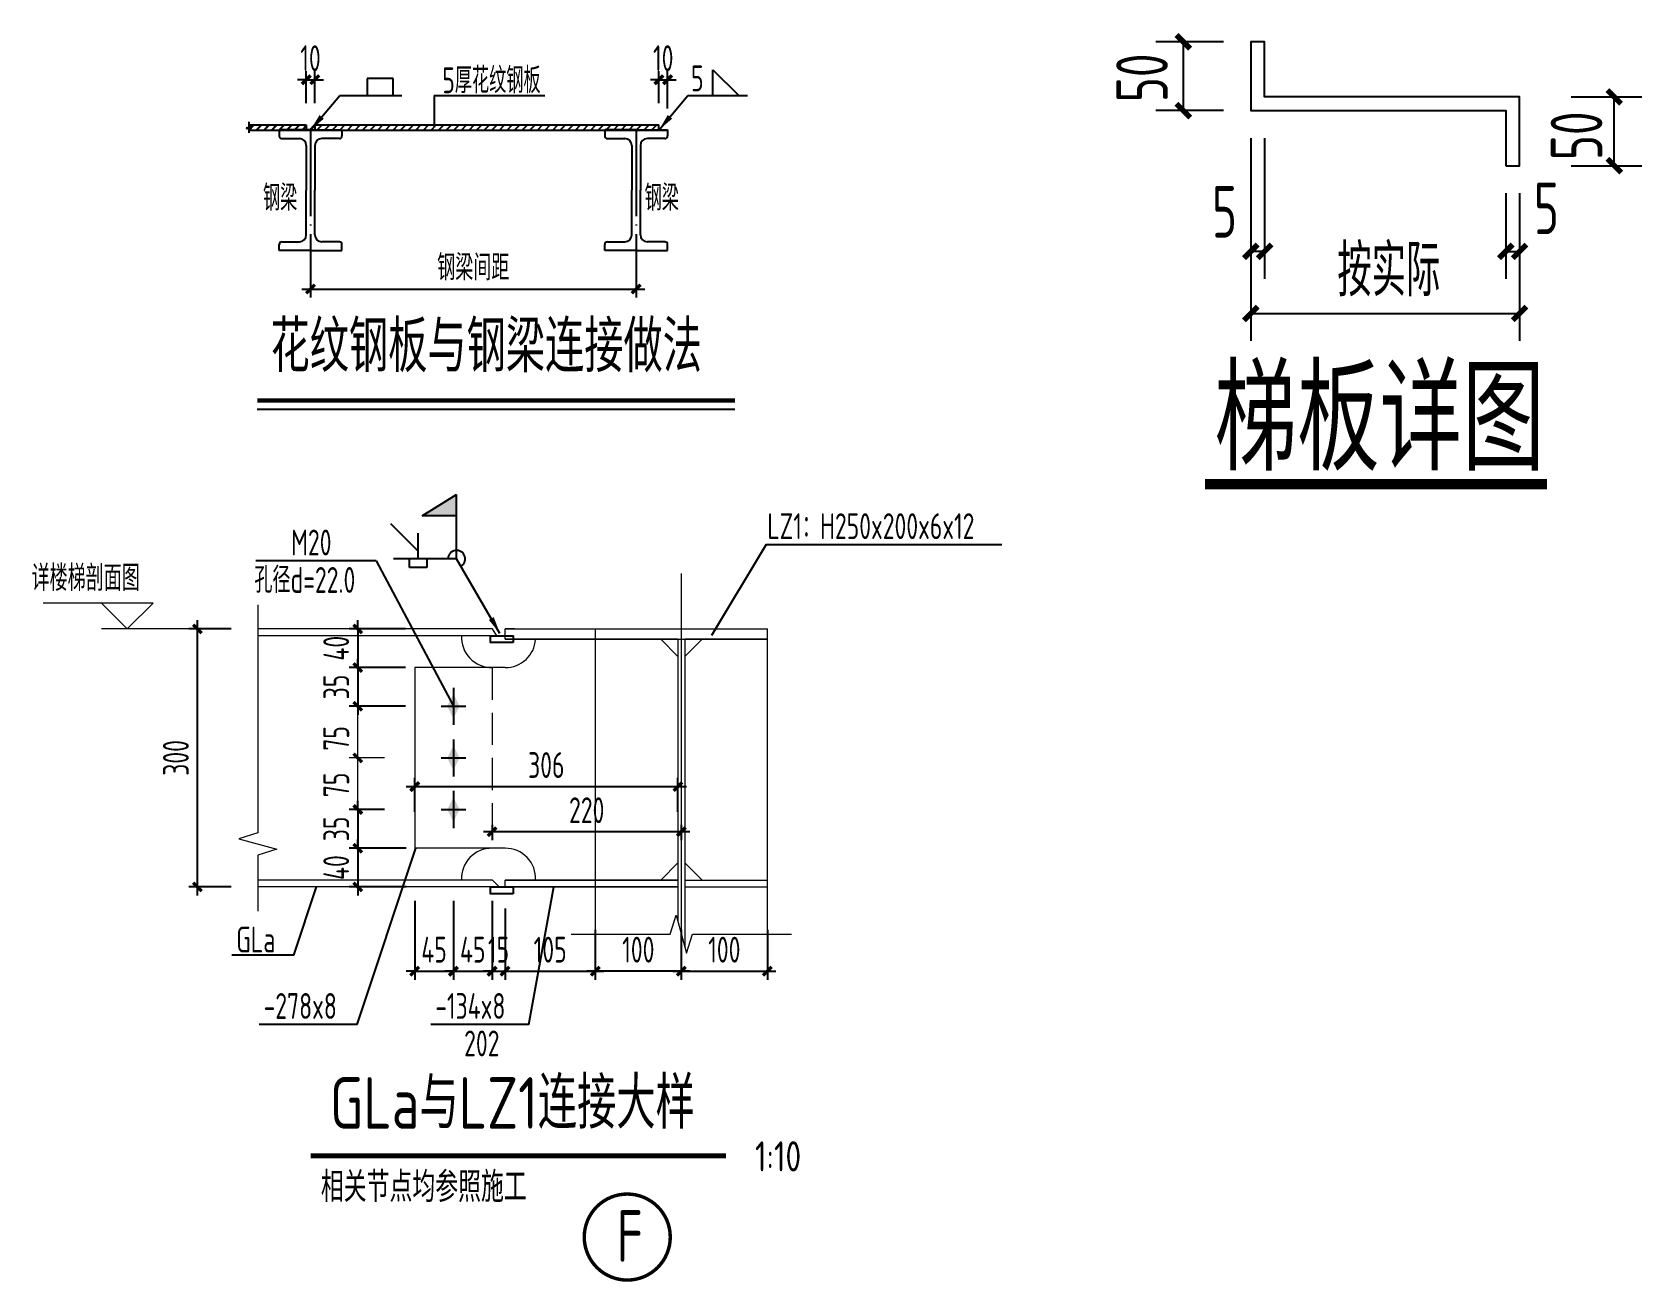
# Model space of a CAD drawing. Extents: x 19118 to 566552, y -1188739 to 92943.
# Drawn here: x 91403 to 100760, y -1107720 to -1100457 of the extents above; entities that cross this region are included whole.
import ezdxf
from ezdxf.enums import TextEntityAlignment as Align

# ---------------------------------------------------------------- set-up
doc = ezdxf.new("R2010")
doc.units = 0
doc.header["$LTSCALE"] = 1000
doc.header["$MEASUREMENT"] = 0
doc.linetypes.add('DASH', pattern=[0.35, 0.25, -0.1])
doc.linetypes.add('DOTE', pattern=[2.42, 2, -0.2, 0.02, -0.2])
doc.layers.get('0').update_dxf_attribs({"linetype": 'CONTINUOUS'})
doc.layers.get('Defpoints').update_dxf_attribs({"linetype": 'CONTINUOUS'})
for name, color, linetype in [('2002', 2, 'CONTINUOUS'), ('AXIS', 3, 'CONTINUOUS'), ('BEAM', 4, 'CONTINUOUS'), ('BEAM_CON', 4, 'CONTINUOUS'), ('COLU', 7, 'CONTINUOUS'), ('DIM', 3, 'CONTINUOUS'), ('NUM', 7, 'CONTINUOUS'), ('PUB_DIM', 3, 'CONTINUOUS'), ('TEXT', 7, 'CONTINUOUS'), ('THIN', 7, 'CONTINUOUS'), ('WELD', 7, 'CONTINUOUS')]:
    doc.layers.add(name, color=color, linetype=linetype)
doc.styles.get("Standard").update_dxf_attribs({"font": 'atssdeng.shx', "bigfont": 'atssdchn.shx'})
doc.styles.add('TSSD_Dimension', font='Tssdeng.shx', dxfattribs={"width": 0.7, "bigfont": 'hztxt.shx'})
doc.styles.add('TSSD_Label', font='tssdeng.shx', dxfattribs={"width": 0.6, "bigfont": 'hztxt.shx'})
doc.styles.add('TSSD_NORM', font='Tssdeng.shx', dxfattribs={"width": 0.65, "bigfont": 'hztxt.shx'})
doc.styles.add('TSSD_Num', font='tssdeng.shx', dxfattribs={"width": 0.75, "bigfont": 'hztxt.shx'})
doc.styles.add('TSSD_Rein', font='atssdeng.shx', dxfattribs={"width": 0.7, "bigfont": 'atssdchn.shx'})
doc.dimstyles.new('TSSD_10_100', dxfattribs={"dimtxt": 300, "dimasz": 100, "dimexe": 100, "dimexo": 250, "dimgap": 100, "dimtad": 1, "dimdec": 0, "dimlfac": 0.1, "dimzin": 0, "dimdsep": 46, "dimtxsty": 'TSSD_Dimension', "dimblk": 'ARCHTICK', "dimcen": 0, "dimdle": 100, "dimclrt": 7, "dimadec": 0, "dimazin": 0, "dimtfac": 1, "dimtdec": 0, "dimtix": 1, "dimtmove": 2, "dimatfit": 3, "dimldrblk": 'ARCHTICK', "dimfxl": 1, "dimtolj": 1, "dimtzin": 0, "dimarcsym": 0})
doc.dimstyles.new('TSSD_LEADER_STYLE_200.0', dxfattribs={"dimtxt": 0.18, "dimasz": 200, "dimexe": 0.18, "dimexo": 0.0625, "dimgap": 0.09, "dimtad": 0, "dimtih": 1, "dimtoh": 1, "dimdec": 4, "dimzin": 0, "dimdsep": 46, "dimtxsty": 'Standard', "dimcen": 0.09, "dimadec": 0, "dimazin": 0, "dimtfac": 1, "dimtdec": 4, "dimtofl": 0, "dimtmove": 0, "dimatfit": 3, "dimfxl": 1, "dimtolj": 1, "dimtzin": 0, "dimarcsym": 0})

# ---------------------------------------------------------------- blocks, each defined once
blk = doc.blocks.new('_ArchTick')
at = {"color": 0, "linetype": 'ByBlock', "const_width": 0.4}
blk.add_lwpolyline([(-0.5, -0.5), (0.5, 0.5)], dxfattribs=at)
blk = doc.blocks.new('*D316')
at = {"layer": 'Defpoints', "color": 0}
for p in [(398265, -577796), (402051, -577796), (402051, -578245)]:
    blk.add_point(p, dxfattribs=at)
at = {"layer": 'DIM', "color": 0, "lineweight": -2}
for p, q in [((398265, -578046), (398265, -578345)), ((402051, -578046), (402051, -578345)), ((398165, -578245), (402151, -578245))]:
    blk.add_line(p, q, dxfattribs=at)
at = {"layer": 'DIM', "color": 0, "lineweight": -2, "xscale": 100, "yscale": 100, "zscale": 100, "rotation": 180}
blk.add_blockref('_ArchTick', (398265, -578245), dxfattribs=at)
at = {"layer": 'DIM', "color": 0, "lineweight": -2, "xscale": 100, "yscale": 100, "zscale": 100}
blk.add_blockref('_ArchTick', (402051, -578245), dxfattribs=at)
at = {"layer": 'DIM', "color": 7, "insert": (400158, -577995), "char_height": 300, "attachment_point": 5, "style": 'TSSD_Dimension'}
blk.add_mtext('\\A1;钢梁间距', dxfattribs=at)
blk = doc.blocks.new('A$C198C49AE')
at = {"layer": 'BEAM', "linetype": 'ByBlock'}
for p, q in [((142, -56), (-223, -56)), ((-223, -56), (-223, -126)), ((-193, -156), (12, -156)), ((142, -56), (507, -56)), ((477, -156), (272, -156)), ((507, -56), (507, -126)), ((92, -236), (92, -756)), ((192, -236), (192, -756)), ((92, -1276), (92, -756)), ((192, -1276), (192, -756)), ((-223, -1456), (-223, -1386)), ((142, -1456), (-223, -1456)), ((-193, -1356), (12, -1356)), ((142, -1456), (507, -1456)), ((477, -1356), (272, -1356)), ((507, -1456), (507, -1386))]:
    blk.add_line(p, q, dxfattribs=at)
for centre, radius, start, end in [((-193, -126), 30, 180, 270), ((12, -236), 80, 0, 90), ((272, -236), 80, 90, 180), ((477, -126), 30, 270, 0), ((12, -1276), 80, 270, 0), ((272, -1276), 80, 180, 270), ((-193, -1386), 30, 90, 180), ((477, -1386), 30, 0, 90)]:
    blk.add_arc(centre, radius, start, end, dxfattribs=at)
blk = doc.blocks.new('*D317')
at = {"layer": 'Defpoints', "color": 0}
for p in [(398315, -575812), (398215, -576335), (398315, -576335)]:
    blk.add_point(p, dxfattribs=at)
at = {"layer": 'DIM', "color": 0, "lineweight": -2}
for p, q in [((398215, -576085), (398215, -575712)), ((398315, -576085), (398315, -575712)), ((398215, -575812), (398115, -575812)), ((398215, -575812), (398315, -575812)), ((398315, -575812), (398415, -575812))]:
    blk.add_line(p, q, dxfattribs=at)
at = {"layer": 'DIM', "color": 0, "lineweight": -2, "xscale": 100, "yscale": 100, "zscale": 100}
blk.add_blockref('_ArchTick', (398215, -575812), dxfattribs=at)
at = {"layer": 'DIM', "color": 0, "lineweight": -2, "xscale": 100, "yscale": 100, "zscale": 100, "rotation": 180}
blk.add_blockref('_ArchTick', (398315, -575812), dxfattribs=at)
at = {"layer": 'DIM', "color": 7, "insert": (398265, -575562), "char_height": 300, "attachment_point": 5, "style": 'TSSD_Dimension'}
blk.add_mtext('\\A1;10', dxfattribs=at)
blk = doc.blocks.new('*D318')
at = {"layer": 'Defpoints', "color": 0}
for p in [(402416, -575812), (402316, -576335), (402416, -576396)]:
    blk.add_point(p, dxfattribs=at)
at = {"layer": 'DIM', "color": 0, "lineweight": -2}
for p, q in [((402316, -576085), (402316, -575712)), ((402416, -576146), (402416, -575712)), ((402316, -575812), (402216, -575812)), ((402316, -575812), (402416, -575812)), ((402416, -575812), (402516, -575812))]:
    blk.add_line(p, q, dxfattribs=at)
at = {"layer": 'DIM', "color": 0, "lineweight": -2, "xscale": 100, "yscale": 100, "zscale": 100}
blk.add_blockref('_ArchTick', (402316, -575812), dxfattribs=at)
at = {"layer": 'DIM', "color": 0, "lineweight": -2, "xscale": 100, "yscale": 100, "zscale": 100, "rotation": 180}
blk.add_blockref('_ArchTick', (402416, -575812), dxfattribs=at)
at = {"layer": 'DIM', "color": 7, "insert": (402366, -575562), "char_height": 300, "attachment_point": 5, "style": 'TSSD_Dimension'}
blk.add_mtext('\\A1;10', dxfattribs=at)
blk = doc.blocks.new('_WELD004')
at = {"color": 0, "linetype": 'ByBlock'}
for p, q in [((0, 1), (1, 0)), ((0, 0), (0, 1))]:
    blk.add_line(p, q, dxfattribs=at)
blk = doc.blocks.new('A$C1D451D0C')
at = {"layer": 'THIN', "color": 4}
for p, q in [((118, 269, 500), (118, -163, 500)), ((262, 53, 500), (-26, 53, 500))]:
    blk.add_line(p, q, dxfattribs=at)
blk.add_solid([(118, 197, 500), (46, 53, 500), (190, 53, 500), (118, -91, 500)], dxfattribs=at)
blk = doc.blocks.new('*D370')
at = {"layer": 'Defpoints', "color": 0}
for p in [(444976, -585706), (444171, -586156), (444976, -586156)]:
    blk.add_point(p, dxfattribs=at)
at = {"layer": 'DIM', "color": 0, "lineweight": -2}
for p, q in [((444726, -585706), (444071, -585706)), ((444171, -585706), (444171, -585606)), ((444171, -585706), (444171, -586156)), ((444726, -586156), (444071, -586156)), ((444171, -586156), (444171, -586256))]:
    blk.add_line(p, q, dxfattribs=at)
at = {"layer": 'DIM', "color": 0, "lineweight": -2, "xscale": 100, "yscale": 100, "zscale": 100}
for p, rotation in [((444171, -585706), 270), ((444171, -586156), 90)]:
    blk.add_blockref('_ArchTick', p, dxfattribs=dict(at, rotation=rotation))
at = {"layer": 'DIM', "color": 7, "lineweight": 5, "insert": (443921, -585931), "char_height": 300, "attachment_point": 5, "rotation": 90, "style": 'TSSD_Dimension'}
blk.add_mtext('\\A1;40', dxfattribs=at)
blk = doc.blocks.new('*D371')
at = {"layer": 'Defpoints', "color": 0}
for p in [(444976, -586156), (444171, -586606), (444976, -586606)]:
    blk.add_point(p, dxfattribs=at)
at = {"layer": 'DIM', "color": 0, "lineweight": -2}
for p, q in [((444171, -586156), (444171, -586056)), ((444726, -586156), (444071, -586156)), ((444171, -586156), (444171, -586606)), ((444726, -586606), (444071, -586606)), ((444171, -586606), (444171, -586706))]:
    blk.add_line(p, q, dxfattribs=at)
at = {"layer": 'DIM', "color": 0, "lineweight": -2, "xscale": 100, "yscale": 100, "zscale": 100}
for p, rotation in [((444171, -586156), 270), ((444171, -586606), 90)]:
    blk.add_blockref('_ArchTick', p, dxfattribs=dict(at, rotation=rotation))
at = {"layer": 'DIM', "color": 7, "lineweight": 5, "insert": (443921, -586381), "char_height": 300, "attachment_point": 5, "rotation": 90, "style": 'TSSD_Dimension'}
blk.add_mtext('\\A1;35', dxfattribs=at)
blk = doc.blocks.new('*D372')
at = {"layer": 'Defpoints', "color": 0}
for p in [(444983, -588256), (444171, -588706), (444983, -588706)]:
    blk.add_point(p, dxfattribs=at)
at = {"layer": 'DIM', "color": 0, "lineweight": -2}
for p, q in [((444171, -588256), (444171, -588156)), ((444733, -588256), (444071, -588256)), ((444171, -588256), (444171, -588706)), ((444733, -588706), (444071, -588706)), ((444171, -588706), (444171, -588806))]:
    blk.add_line(p, q, dxfattribs=at)
at = {"layer": 'DIM', "color": 0, "lineweight": -2, "xscale": 100, "yscale": 100, "zscale": 100}
for p, rotation in [((444171, -588256), 270), ((444171, -588706), 90)]:
    blk.add_blockref('_ArchTick', p, dxfattribs=dict(at, rotation=rotation))
at = {"layer": 'DIM', "color": 7, "lineweight": 5, "insert": (443921, -588481), "char_height": 300, "attachment_point": 5, "rotation": 90, "style": 'TSSD_Dimension'}
blk.add_mtext('\\A1;40', dxfattribs=at)
blk = doc.blocks.new('_WELD001')
at = {"linetype": 'ByBlock'}
h = blk.add_hatch(color=0, dxfattribs=at)
h.paths.add_polyline_path([(0.8, 1), (0, 1.5), (0, 1)])
edge = h.paths.add_edge_path()
edge.add_line((0, 0), (0, 1.5))
at = {"color": 0, "linetype": 'ByBlock'}
for p, q in [((0, 0), (0, 1.5)), ((0.8, 1), (0, 1.5)), ((0, 1), (0.8, 1))]:
    blk.add_line(p, q, dxfattribs=at)
blk = doc.blocks.new('_WELD002')
at = {"color": 0, "linetype": 'ByBlock'}
for p, q in [((0.5, 1), (0, 1)), ((0.5, 0), (0.5, 1)), ((0, 0), (0.5, 0))]:
    blk.add_line(p, q, dxfattribs=at)
blk = doc.blocks.new('*D373')
at = {"layer": 'Defpoints', "color": 0}
for p in [(444733, -587806), (444171, -588256), (444733, -588256)]:
    blk.add_point(p, dxfattribs=at)
at = {"layer": 'DIM', "color": 0, "lineweight": -2}
for p, q in [((444171, -587806), (444171, -587706)), ((444483, -587806), (444071, -587806)), ((444171, -587806), (444171, -588256)), ((444483, -588256), (444071, -588256)), ((444171, -588256), (444171, -588356))]:
    blk.add_line(p, q, dxfattribs=at)
at = {"layer": 'DIM', "color": 0, "lineweight": -2, "xscale": 100, "yscale": 100, "zscale": 100}
for p, rotation in [((444171, -587806), 270), ((444171, -588256), 90)]:
    blk.add_blockref('_ArchTick', p, dxfattribs=dict(at, rotation=rotation))
at = {"layer": 'DIM', "color": 7, "lineweight": 5, "insert": (443921, -588031), "char_height": 300, "attachment_point": 5, "rotation": 90, "style": 'TSSD_Dimension'}
blk.add_mtext('\\A1;35', dxfattribs=at)
blk = doc.blocks.new('*D374')
at = {"layer": 'Defpoints', "color": 0}
for p in [(444833, -588618), (445283, -588618), (445283, -589685)]:
    blk.add_point(p, dxfattribs=at)
at = {"layer": 'DIM', "color": 0, "lineweight": -2}
for p, q in [((444833, -588868), (444833, -589785)), ((445283, -588868), (445283, -589785)), ((444833, -589685), (444733, -589685)), ((444833, -589685), (445283, -589685)), ((445283, -589685), (445383, -589685))]:
    blk.add_line(p, q, dxfattribs=at)
at = {"layer": 'DIM', "color": 0, "lineweight": -2, "xscale": 100, "yscale": 100, "zscale": 100}
blk.add_blockref('_ArchTick', (444833, -589685), dxfattribs=at)
at = {"layer": 'DIM', "color": 0, "lineweight": -2, "xscale": 100, "yscale": 100, "zscale": 100, "rotation": 180}
blk.add_blockref('_ArchTick', (445283, -589685), dxfattribs=at)
at = {"layer": 'DIM', "color": 7, "lineweight": 5, "insert": (445058, -589435), "char_height": 300, "attachment_point": 5, "style": 'TSSD_Dimension'}
blk.add_mtext('\\A1;45', dxfattribs=at)
blk = doc.blocks.new('*D375')
at = {"layer": 'Defpoints', "color": 0}
for p in [(445283, -588618), (445733, -588618), (445733, -589685)]:
    blk.add_point(p, dxfattribs=at)
at = {"layer": 'DIM', "color": 0, "lineweight": -2}
for p, q in [((445283, -588868), (445283, -589785)), ((445733, -588868), (445733, -589785)), ((445283, -589685), (445183, -589685)), ((445283, -589685), (445733, -589685)), ((445733, -589685), (445833, -589685))]:
    blk.add_line(p, q, dxfattribs=at)
at = {"layer": 'DIM', "color": 0, "lineweight": -2, "xscale": 100, "yscale": 100, "zscale": 100}
blk.add_blockref('_ArchTick', (445283, -589685), dxfattribs=at)
at = {"layer": 'DIM', "color": 0, "lineweight": -2, "xscale": 100, "yscale": 100, "zscale": 100, "rotation": 180}
blk.add_blockref('_ArchTick', (445733, -589685), dxfattribs=at)
at = {"layer": 'DIM', "color": 7, "lineweight": 5, "insert": (445508, -589435), "char_height": 300, "attachment_point": 5, "style": 'TSSD_Dimension'}
blk.add_mtext('\\A1;45', dxfattribs=at)
blk = doc.blocks.new('*D376')
at = {"layer": 'Defpoints', "color": 0}
for p in [(445883, -588706), (445733, -588868), (445883, -589685)]:
    blk.add_point(p, dxfattribs=at)
at = {"layer": 'DIM', "color": 0, "lineweight": -2}
for p, q in [((445883, -588956), (445883, -589785)), ((445733, -589118), (445733, -589785)), ((445733, -589685), (445633, -589685)), ((445733, -589685), (445883, -589685)), ((445883, -589685), (445983, -589685))]:
    blk.add_line(p, q, dxfattribs=at)
at = {"layer": 'DIM', "color": 0, "lineweight": -2, "xscale": 100, "yscale": 100, "zscale": 100}
blk.add_blockref('_ArchTick', (445733, -589685), dxfattribs=at)
at = {"layer": 'DIM', "color": 0, "lineweight": -2, "xscale": 100, "yscale": 100, "zscale": 100, "rotation": 180}
blk.add_blockref('_ArchTick', (445883, -589685), dxfattribs=at)
at = {"layer": 'DIM', "color": 7, "lineweight": 5, "insert": (445808, -589435), "char_height": 300, "attachment_point": 5, "style": 'TSSD_Dimension'}
blk.add_mtext('\\A1;15', dxfattribs=at)
blk = doc.blocks.new('*D377')
at = {"layer": 'Defpoints', "color": 0}
for p in [(447933, -588956), (448933, -588956), (448933, -589685)]:
    blk.add_point(p, dxfattribs=at)
at = {"layer": 'DIM', "color": 0, "lineweight": -2}
for p, q in [((447933, -589206), (447933, -589785)), ((448933, -589206), (448933, -589785)), ((447833, -589685), (449033, -589685))]:
    blk.add_line(p, q, dxfattribs=at)
at = {"layer": 'DIM', "color": 0, "lineweight": -2, "xscale": 100, "yscale": 100, "zscale": 100, "rotation": 180}
blk.add_blockref('_ArchTick', (447933, -589685), dxfattribs=at)
at = {"layer": 'DIM', "color": 0, "lineweight": -2, "xscale": 100, "yscale": 100, "zscale": 100}
blk.add_blockref('_ArchTick', (448933, -589685), dxfattribs=at)
at = {"layer": 'DIM', "color": 7, "lineweight": 5, "insert": (448433, -589435), "char_height": 300, "attachment_point": 5, "style": 'TSSD_Dimension'}
blk.add_mtext('\\A1;100', dxfattribs=at)
blk = doc.blocks.new('*D378')
at = {"layer": 'Defpoints', "color": 0}
for p in [(447893, -587539), (444833, -588084), (447893, -588084)]:
    blk.add_point(p, dxfattribs=at)
at = {"layer": 'DIM', "color": 0, "lineweight": -2}
for p, q in [((444733, -587539), (447993, -587539)), ((444833, -587834), (444833, -587439)), ((447893, -587834), (447893, -587439))]:
    blk.add_line(p, q, dxfattribs=at)
at = {"layer": 'DIM', "color": 0, "lineweight": -2, "xscale": 100, "yscale": 100, "zscale": 100, "rotation": 180}
blk.add_blockref('_ArchTick', (444833, -587539), dxfattribs=at)
at = {"layer": 'DIM', "color": 0, "lineweight": -2, "xscale": 100, "yscale": 100, "zscale": 100}
blk.add_blockref('_ArchTick', (447893, -587539), dxfattribs=at)
at = {"layer": 'DIM', "color": 7, "lineweight": 5, "insert": (446363, -587289), "char_height": 300, "attachment_point": 5, "style": 'TSSD_Dimension'}
blk.add_mtext('\\A1;306', dxfattribs=at)
blk = doc.blocks.new('*D379')
at = {"layer": 'Defpoints', "color": 0}
for p in [(445733, -587733), (447933, -587733), (445733, -588064)]:
    blk.add_point(p, dxfattribs=at)
at = {"layer": 'DIM', "color": 0, "lineweight": -2}
for p, q in [((448033, -588064), (445633, -588064)), ((445733, -587983), (445733, -588164)), ((447933, -587983), (447933, -588164))]:
    blk.add_line(p, q, dxfattribs=at)
at = {"layer": 'DIM', "color": 0, "lineweight": -2, "xscale": 100, "yscale": 100, "zscale": 100, "rotation": 180}
blk.add_blockref('_ArchTick', (445733, -588064), dxfattribs=at)
at = {"layer": 'DIM', "color": 0, "lineweight": -2, "xscale": 100, "yscale": 100, "zscale": 100}
blk.add_blockref('_ArchTick', (447933, -588064), dxfattribs=at)
at = {"layer": 'DIM', "color": 7, "lineweight": 5, "insert": (446833, -587814), "char_height": 300, "attachment_point": 5, "style": 'TSSD_Dimension'}
blk.add_mtext('\\A1;220', dxfattribs=at)
blk = doc.blocks.new('*D380')
at = {"layer": 'Defpoints', "color": 0}
for p in [(446933, -588956), (447933, -588956), (446933, -589685)]:
    blk.add_point(p, dxfattribs=at)
at = {"layer": 'DIM', "color": 0, "lineweight": -2}
for p, q in [((446933, -589206), (446933, -589785)), ((447933, -589206), (447933, -589785)), ((448033, -589685), (446833, -589685))]:
    blk.add_line(p, q, dxfattribs=at)
at = {"layer": 'DIM', "color": 0, "lineweight": -2, "xscale": 100, "yscale": 100, "zscale": 100, "rotation": 180}
blk.add_blockref('_ArchTick', (446933, -589685), dxfattribs=at)
at = {"layer": 'DIM', "color": 0, "lineweight": -2, "xscale": 100, "yscale": 100, "zscale": 100}
blk.add_blockref('_ArchTick', (447933, -589685), dxfattribs=at)
at = {"layer": 'DIM', "color": 7, "lineweight": 5, "insert": (447433, -589435), "char_height": 300, "attachment_point": 5, "style": 'TSSD_Dimension'}
blk.add_mtext('\\A1;100', dxfattribs=at)
blk = doc.blocks.new('*D381')
at = {"layer": 'Defpoints', "color": 0}
for p in [(445883, -588956), (446933, -588956), (446933, -589685)]:
    blk.add_point(p, dxfattribs=at)
at = {"layer": 'DIM', "color": 0, "lineweight": -2}
for p, q in [((445883, -589206), (445883, -589785)), ((446933, -589206), (446933, -589785)), ((445783, -589685), (447033, -589685))]:
    blk.add_line(p, q, dxfattribs=at)
at = {"layer": 'DIM', "color": 0, "lineweight": -2, "xscale": 100, "yscale": 100, "zscale": 100, "rotation": 180}
blk.add_blockref('_ArchTick', (445883, -589685), dxfattribs=at)
at = {"layer": 'DIM', "color": 0, "lineweight": -2, "xscale": 100, "yscale": 100, "zscale": 100}
blk.add_blockref('_ArchTick', (446933, -589685), dxfattribs=at)
at = {"layer": 'DIM', "color": 7, "lineweight": 5, "insert": (446408, -589435), "char_height": 300, "attachment_point": 5, "style": 'TSSD_Dimension'}
blk.add_mtext('\\A1;105', dxfattribs=at)
blk = doc.blocks.new('*D382')
at = {"layer": 'Defpoints', "color": 0}
for p in [(442307, -585706), (442949, -585706, 500), (442949, -588706)]:
    blk.add_point(p, dxfattribs=at)
at = {"layer": 'DIM', "color": 0, "lineweight": -2}
for p, q in [((442699, -585706), (442207, -585706)), ((442307, -588806), (442307, -585606)), ((442699, -588706), (442207, -588706))]:
    blk.add_line(p, q, dxfattribs=at)
at = {"layer": 'DIM', "color": 0, "lineweight": -2, "xscale": 100, "yscale": 100, "zscale": 100}
for p, rotation in [((442307, -585706), 90), ((442307, -588706), 270)]:
    blk.add_blockref('_ArchTick', p, dxfattribs=dict(at, rotation=rotation))
at = {"layer": 'DIM', "color": 7, "insert": (442057, -587206), "char_height": 300, "attachment_point": 5, "rotation": 90, "style": 'TSSD_Dimension'}
blk.add_mtext('\\A1;300', dxfattribs=at)
blk = doc.blocks.new('新块FFGHDGH')
at = {"layer": 'BEAM', "linetype": 'ByBlock'}
h = blk.add_hatch(dxfattribs=at)
h.set_pattern_fill('ANSI31', color=256, scale=500, style=0)
h.set_pattern_definition([(45, (429644.81, -688206.594), (-44.194174, 44.194174), [])])
h.paths.add_polyline_path([(402315.7, -576396.4), (402315.7, -576336.4), (397547.2, -576336.4), (397547.2, -576350.8), (397573.6, -576359.2), (397520.8, -576373.6), (397547.2, -576382), (397547.2, -576396.4)])
h = blk.add_hatch(dxfattribs=at)
h.set_pattern_fill('ANSI31', color=256, scale=500, style=0)
h.set_pattern_definition([(45, (432036.77, -688206.594), (-44.194174, 44.194174), [])])
h.paths.add_polyline_path([(398215, -576336.4), (397547.2, -576336.4), (397547.2, -576350.8), (397573.6, -576359.2), (397520.8, -576373.6), (397547.2, -576382), (397547.2, -576396.4), (398215, -576396.4)])
at = {"layer": 'AXIS', "color": 248, "linetype": 'DOTE', "ltscale": 0.5}
for p, q in [((398265, -576396.4), (398265, -578311.7)), ((402050.7, -576396.4), (402050.7, -578311.7))]:
    blk.add_line(p, q, dxfattribs=at)
at = {"layer": 'BEAM', "linetype": 'ByBlock'}
for p, q in [((397547.2, -576336.4), (398215, -576336.4)), ((398215, -576336.4), (398215, -576396.4)), ((398315, -576336.4), (402315.7, -576336.4)), ((398315, -576336.4), (398315, -576396.4)), ((402315.7, -576396.4), (402315.7, -576336.4)), ((397547.2, -576396.4), (402415.7, -576396.4))]:
    blk.add_line(p, q, dxfattribs=at)
at = {"layer": 'NUM', "const_width": 50}
blk.add_lwpolyline([(397646.5, -579542.1), (403200, -579542.1)], dxfattribs=at)
at = {"layer": 'NUM'}
blk.add_lwpolyline([(397646.5, -579642.1), (403200, -579642.1)], dxfattribs=at)
at = {"layer": 'TEXT'}
for q in [(400990.3, -575995.2), (399703.3, -576361.8)]:
    blk.add_line((399703.3, -575995.2), q, dxfattribs=at)
at = {"layer": 'THIN'}
blk.add_lwpolyline([(397547.2, -576302.8), (397547.2, -576350.8), (397573.6, -576359.2), (397520.8, -576373.6), (397547.2, -576382), (397547.2, -576430)], dxfattribs=at)
at = {"layer": 'WELD'}
for p, q in [((399225.2, -575796.4), (398925.2, -575796.4)), ((398925.2, -575796.4), (398925.2, -575996.4)), ((399225.2, -575996.4), (399225.2, -575796.4)), ((398605.1, -575996.4), (399325.2, -575996.4)), ((402649.9, -575996.4), (403344.1, -575996.4))]:
    blk.add_line(p, q, dxfattribs=at)
at = {"layer": 'BEAM', "linetype": 'ByBlock'}
for p in [(398123.2, -576340), (401908.9, -576340)]:
    blk.add_blockref('A$C198C49AE', p, dxfattribs=at)
at = {"layer": 'WELD', "xscale": 300, "yscale": 300, "zscale": 300}
blk.add_blockref('_WELD004', (402944.1, -575996.4), dxfattribs=at)
at = {"layer": 'TEXT', "width": 0.7}
for s, style, p in [('5厚花纹钢板', 'TSSD_Rein', (399796.9, -575968.7)), ('5', 'TSSD_Label', (402689.1, -575946.4)), ('钢梁', 'TSSD_Rein', (397712.4, -577335.3)), ('钢梁', 'TSSD_Rein', (402149.3, -577335.3))]:
    blk.add_text(s, height=300, dxfattribs=dict(at, style=style)).set_placement(p)
at = {"layer": 'TEXT', "style": 'TSSD_Rein', "width": 0.8}
blk.add_text('花纹钢板与钢梁连接做法', height=600, dxfattribs=at).set_placement((397799.8, -579391.5), align=Align.BOTTOM_LEFT)
at = {"layer": 'DIM'}
for base, p1, p2, picture, middle in [((398315, -575812), (398215, -576335.5), (398315, -576335.5), '*D317', (398265, -575562)), ((402415.7, -575812), (402315.7, -576335.5), (402415.7, -576396.4), '*D318', (402365.7, -575562))]:
    dim = blk.add_linear_dim(base=base, p1=p1, p2=p2, dimstyle='TSSD_10_100', dxfattribs=at)
    dim.commit()
    dim.dimension.update_dxf_attribs({"geometry": picture, "text_midpoint": middle})
dim = blk.add_linear_dim(base=(402050.7, -578244.6), p1=(398265, -577796.4), p2=(402050.7, -577796.4), text='钢梁间距', dimstyle='TSSD_10_100', dxfattribs=at)
dim.commit()
dim.dimension.update_dxf_attribs({"geometry": '*D316', "text_midpoint": (400157.8, -577994.6)})
at = {"layer": 'WELD'}
for points in [[(398265, -576396.4), (398605.1, -575996.4)], [(402315.7, -576396.4), (402649.9, -575996.4)]]:
    blk.add_leader(points, dimstyle='TSSD_LEADER_STYLE_200.0', dxfattribs=at)
blk = doc.blocks.new('新块ngdhjdgjdghj')
at = {"color": 0, "linetype": 'ByBlock'}
for p, q in [((444872.6, -584803.6, 0), (444554.4, -584485.4, 0)), ((444872.6, -584893.6, 0), (444872.6, -584593.6, 0))]:
    blk.add_line(p, q, dxfattribs=at)
at = {"color": 0, "linetype": 'ByBlock', "lineweight": -2, "const_width": 40, "elevation": -858}
blk.add_lwpolyline([(446804.4, -592775.7, 1), (447804.4, -592775.7, 1)], format="xyb", close=True, dxfattribs=at)
at = {"layer": 'AXIS', "lineweight": 5}
blk.add_line((447933.4, -589255.3, 0), (447933.4, -585064.2, 0), dxfattribs=at)
at = {"layer": 'BEAM_CON', "lineweight": 5}
for p, q in [((445738.4, -585705.7, 0), (443009.1, -585705.7, 0)), ((445788.4, -585785.7, 0), (445738.4, -585705.7, 0)), ((445993.4, -585705.7, 0), (445883.4, -585705.7, 0)), ((445883.4, -585705.7, 0), (448933.4, -585705.7, 0)), ((445883.4, -585825.7, 0), (445883.4, -585705.7, 0)), ((446933.4, -589255.3, 0), (446933.4, -585705.7, 0)), ((448933.4, -589255.3, 0), (448933.4, -585705.7, 0)), ((445788.4, -585785.7, 0), (443009.1, -585785.7, 0)), ((447893.4, -585825.7, 0), (445883.4, -585825.7, 0)), ((445883.4, -585825.7, 0), (448933.4, -585825.7, 0)), ((447893.4, -586025.7, 0), (447693.4, -585825.7, 0)), ((447893.4, -585825.7, 0), (447893.4, -589108.6, 0)), ((448933.4, -585825.7, 0), (447973.4, -585825.7, 0)), ((447973.4, -585825.7, 0), (447973.4, -589401.9, 0)), ((447973.4, -586025.7, 0), (448173.4, -585825.7, 0)), ((447973.4, -585825.7, 0), (448933.4, -585825.7, 0)), ((445883.4, -586155.7, 0), (445733.4, -586155.7, 0)), ((445883.4, -588255.7, 0), (445733.4, -588255.7, 0)), ((447893.4, -588425.7, 0), (447693.4, -588625.7, 0)), ((447973.4, -588425.7, 0), (448173.4, -588625.7, 0)), ((445738.4, -588625.7, 0), (443009.1, -588625.7, 0)), ((446033.4, -588705.7, 0), (443009.1, -588705.7, 0)), ((445883.4, -588705.7, 0), (443009.1, -588705.7, 0)), ((445813.4, -588705.7, 0), (445738.4, -588625.7, 0)), ((447893.4, -588625.7, 0), (445883.4, -588625.7, 0)), ((445993.4, -588625.7, 0), (445883.4, -588625.7, 0)), ((445883.4, -588625.7, 0), (447893.4, -588625.7, 0)), ((445883.4, -588705.7, 0), (445883.4, -588625.7, 0)), ((447893.4, -588705.7, 0), (445883.4, -588705.7, 0)), ((445883.4, -588705.7, 0), (447893.4, -588705.7, 0)), ((447973.4, -588625.7, 0), (448933.4, -588625.7, 0)), ((447973.4, -588705.7, 0), (448933.4, -588705.7, 0))]:
    blk.add_line(p, q, dxfattribs=at)
at = {"layer": 'BEAM_CON', "color": 3, "lineweight": 5}
for p, q in [((445733.4, -586155.7, 0), (444833.4, -586155.7, 0)), ((444833.4, -586155.7, 0), (444833.4, -588255.7, 0)), ((445733.4, -588255.7, 0), (444833.4, -588255.7, 0))]:
    blk.add_line(p, q, dxfattribs=at)
at = {"layer": 'BEAM_CON', "linetype": 'DASH', "lineweight": 5, "ltscale": 1.5}
blk.add_line((445733.4, -586155.7, 0), (445733.4, -588255.7, 0), dxfattribs=at)
at = {"layer": 'BEAM_CON', "lineweight": 5}
for centre, start, end in [((445728.2, -585805.6, 0), 176.74064, 270.86389), ((445888.7, -585805.6, 0), 269.13611, 356.71018), ((445728.2, -588605.8, 0), 89.13611, 183.25936), ((445888.7, -588605.8, 0), 356.74064, 90.86389)]:
    blk.add_arc(centre, 350.1, start, end, dxfattribs=at)
at = {"layer": 'COLU', "color": 4, "linetype": 'ByBlock', "elevation": 0}
for points in [[(445979.3, -585865.7), (445713.5, -585865.7), (445713.5, -585785.7), (445979.3, -585785.7)], [(445979.3, -588785.7), (445713.5, -588785.7), (445713.5, -588705.7), (445979.3, -588705.7)]]:
    blk.add_lwpolyline(points, close=True, dxfattribs=at)
at = {"layer": 'DIM', "lineweight": 5}
for p, q in [((444475.9, -586605.7, 0), (444071.3, -586605.7, 0)), ((444171.3, -587905.7, 0), (444171.3, -586505.7, 0)), ((444483.4, -587205.7, 0), (444071.3, -587205.7, 0)), ((444483.4, -587805.7, 0), (444071.3, -587805.7, 0))]:
    blk.add_line(p, q, dxfattribs=at)
at = {"layer": 'NUM', "const_width": 60, "elevation": 0}
blk.add_lwpolyline([(448453.2, -591831.9), (443622, -591831.9)], dxfattribs=at)
at = {"layer": 'TEXT'}
for p, q in [((448919.8, -584725.5, 0), (448282.8, -585781.3, 0)), ((448919.8, -584725.5, 0), (451660.6, -584725.5, 0)), ((444383.4, -584915.7, 452.7), (442987, -584915.7, 452.7)), ((444383.4, -584915.7, 452.7), (445283.4, -586605.7, 0)), ((444164.1, -590303.1, 0), (444846.5, -588255.7, 0)), ((443427.3, -589500.7, 0), (443691.1, -588705.7, 0)), ((446160.2, -590303.1, 0), (446450.4, -588705.7, 0)), ((443427.3, -589500.7, 0), (442707.6, -589500.7, 0)), ((444164.1, -590303.1, 0), (443025.4, -590303.1, 0)), ((446160.2, -590303.1, 0), (445021.5, -590303.1, 0))]:
    blk.add_line(p, q, dxfattribs=at)
at = {"layer": 'THIN', "lineweight": 5}
for p, q in [((441191.5, -585405.7, 0), (440513, -585405.7, 0)), ((441491.5, -585705.7, 0), (441191.5, -585405.7, 0)), ((441791.5, -585405.7, 0), (441191.5, -585405.7, 0)), ((441491.5, -585705.7, 0), (441791.5, -585405.7, 0)), ((442284.2, -585705.7, 0), (441191.5, -585705.7, 0)), ((442216.4, -585705.7, 0), (442216.4, -585705.7, 0))]:
    blk.add_line(p, q, dxfattribs=at)
at = {"layer": 'THIN', "lineweight": 5, "elevation": 0}
for points in [[(443009.1, -585425.7), (443009.1, -588075.7), (442789.1, -588145.7), (443229.1, -588265.7), (443009.1, -588335.7), (443009.1, -588985.7)], [(446653.4, -589255.3), (447803.4, -589255.3), (447873.4, -589035.3), (447993.4, -589475.3), (448063.4, -589255.3), (449213.4, -589255.3)]]:
    blk.add_lwpolyline(points, dxfattribs=at)
at = {"layer": 'WELD'}
blk.add_line((445320, -584893.6, 0), (444587.6, -584893.6, 0), dxfattribs=at)
blk.add_arc((445320, -584893.6, 0), 100, 295.55754, 180, dxfattribs=at)
at = {"layer": 'BEAM_CON', "xscale": -1}
for p in [(445401.1, -586659.1, -500), (445401.1, -587259.1, -500), (445401.1, -587859.1, -500)]:
    blk.add_blockref('A$C1D451D0C', p, dxfattribs=at)
at = {"layer": 'DIM', "lineweight": 5, "xscale": 100, "yscale": 100, "zscale": 100}
for p, rotation in [((444171.3, -586605.7, 0), 90), ((444171.3, -587205.7, 0), 270), ((444171.3, -587805.7, 0), 270)]:
    blk.add_blockref('_ArchTick', p, dxfattribs=dict(at, rotation=rotation))
at = {"layer": 'WELD', "xscale": -500, "yscale": 500, "zscale": 500}
blk.add_blockref('_WELD001', (445320, -584893.6, 0), dxfattribs=at)
at = {"layer": 'WELD', "xscale": -200, "yscale": 200, "zscale": 200, "rotation": 90}
blk.add_blockref('_WELD002', (444972.6, -584893.6, 0), dxfattribs=at)
at = {"color": 0, "linetype": 'ByBlock', "lineweight": -2, "style": 'TSSD_Num', "width": 0.75}
blk.add_attdef('F', text='', height=600, dxfattribs=at).set_placement((447333.8, -592763.7, -858), align=Align.MIDDLE_CENTER)
at = {"layer": 'DIM', "color": 7, "style": 'TSSD_Dimension', "width": 0.7}
for p in [(444071.3, -587122.2, 0), (444071.3, -587662.4, 0)]:
    blk.add_text('75', height=300, rotation=90, dxfattribs=at).set_placement(p)
at = {"layer": 'NUM', "color": 0, "linetype": 'ByBlock', "lineweight": 5, "style": 'TSSD_Rein', "width": 0.8}
for s, p in [('1:10', (448789.4, -592012.4, 0)), ('相关节点均参照施工', (443741.9, -592367.9, 0))]:
    blk.add_text(s, height=350, dxfattribs=at).set_placement(p)
at = {"layer": 'TEXT', "style": 'TSSD_NORM', "width": 0.7}
for s, p in [('LZ1：H250x200x6x12', (448932.4, -584662, 0)), ('M20', (443396.6, -584852.3, 452.7)), ('孔径d=22.0', (442969.4, -585287.2, 452.7)), ('GLa', (442758.3, -589467.2, 0)), ('-278x8', (443076, -590239.6, 0)), ('-134x8', (445072, -590239.6, 0)), ('202', (445407.9, -590674.6, 0))]:
    blk.add_text(s, height=300, dxfattribs=at).set_placement(p)
at = {"layer": 'TEXT', "style": 'TSSD_Rein', "width": 0.8}
blk.add_text('GLa与LZ1连接大样', height=600, dxfattribs=at).set_placement((445968.3, -591516.5, 0), align=Align.CENTER)
at = {"layer": 'THIN', "style": 'TSSD_Label', "width": 0.7}
blk.add_text('详楼梯剖面图', height=300, dxfattribs=at).set_placement((441637.8, -585355.3, 0), align=Align.BOTTOM_RIGHT)
at = {"layer": 'DIM'}
dim = blk.add_linear_dim(base=(442306.9, -585705.7, 0), p1=(442948.9, -588705.7, 0), p2=(442948.9, -585705.7, 500), angle=90, dimstyle='TSSD_10_100', dxfattribs=at)
dim.commit()
dim.dimension.update_dxf_attribs({"geometry": '*D382', "text_midpoint": (442056.9, -587205.7, 0)})
at = {"layer": 'DIM', "lineweight": 5}
for base, p1, p2, text, picture, middle in [((444171.3, -586155.7, 0), (444975.9, -585705.7, 0), (444975.9, -586155.7, 0), '40', '*D370', (443921.3, -585930.7, 0)), ((444171.3, -586605.7, 0), (444975.9, -586155.7, 0), (444975.9, -586605.7, 0), '35', '*D371', (443921.3, -586380.7, 0)), ((444171.3, -588255.7, 0), (444733.4, -587805.7, 0), (444733.4, -588255.7, 0), '35', '*D373', (443921.3, -588030.7, 0)), ((444171.3, -588705.7, 0), (444983.4, -588255.7, 0), (444983.4, -588705.7, 0), '40', '*D372', (443921.3, -588480.7, 0))]:
    dim = blk.add_linear_dim(base=base, p1=p1, p2=p2, angle=90, text=text, dimstyle='TSSD_10_100', dxfattribs=at)
    dim.commit()
    dim.dimension.update_dxf_attribs({"geometry": picture, "text_midpoint": middle})
for base, p1, p2, picture, middle in [((447893.4, -587538.9, 0), (444833.4, -588083.5, 0), (447893.4, -588083.5, 0), '*D378', (446363.4, -587288.9, 0)), ((445733.4, -588064.4, 0), (447933.4, -587732.6, 0), (445733.4, -587732.6, 0), '*D379', (446833.4, -587814.4, 0)), ((446933.4, -589684.6, 0), (445883.4, -588955.7, 0), (446933.4, -588955.7, 0), '*D381', (446408.4, -589434.6, 0)), ((448933.4, -589684.6, 0), (447933.4, -588955.7, 0), (448933.4, -588955.7, 0), '*D377', (448433.4, -589434.6, 0))]:
    dim = blk.add_linear_dim(base=base, p1=p1, p2=p2, dimstyle='TSSD_10_100', dxfattribs=at)
    dim.commit()
    dim.dimension.update_dxf_attribs({"geometry": picture, "text_midpoint": middle})
for base, p1, p2, picture, middle in [((445283.4, -589684.6, 0), (444833.4, -588617.9, 0), (445283.4, -588617.9, 0), '*D374', (445058.4, -589434.6, 0)), ((445733.4, -589684.6, 0), (445283.4, -588617.9, 0), (445733.4, -588617.9, 0), '*D375', (445508.4, -589434.6, 0)), ((445883.4, -589684.6, 0), (445733.4, -588867.9, 0), (445883.4, -588705.7, 0), '*D376', (445808.4, -589434.6, 0)), ((446933.4, -589684.6, 0), (447933.4, -588955.7, 0), (446933.4, -588955.7, 0), '*D380', (447433.4, -589434.6, 0))]:
    dim = blk.add_linear_dim(base=base, p1=p1, p2=p2, angle=180, dimstyle='TSSD_10_100', dxfattribs=at)
    dim.commit()
    dim.dimension.update_dxf_attribs({"geometry": picture, "text_midpoint": middle})
at = {"layer": 'WELD'}
blk.add_leader([(445824.3, -585758.5, 0), (445320, -584893.6, 0)], dimstyle='TSSD_LEADER_STYLE_200.0', dxfattribs=at)

msp = doc.modelspace()

# ---------------------------------------------------------------- linework, layer by layer
at = {"color": 7}
msp.add_lwpolyline([(99969.13, -1101233.24), (100049.13, -1101233.24), (100049.13, -1100833.24), (98567.22, -1100833.24), (98567.22, -1100513.24), (98487.22, -1100513.24), (98487.22, -1100913.24), (99969.13, -1100913.24)], close=True, dxfattribs=at)
at = {"layer": '2002', "color": 7, "const_width": 60}
msp.add_lwpolyline([(98221.13, -1103083.85), (100208.65, -1103083.85)], dxfattribs=at)
at = {"layer": 'PUB_DIM'}
for p, q in [((98327.22, -1100513.24), (97934.91, -1100513.24)), ((98094.91, -1100913.24), (98094.91, -1100513.24)), ((100349.85, -1100833.24), (100759.71, -1100833.24)), ((100599.71, -1101233.24), (100599.71, -1100833.24)), ((98327.22, -1100913.24), (97934.91, -1100913.24)), ((98487.22, -1101073.24), (98487.22, -1101890.96)), ((98567.22, -1101073.24), (98567.22, -1101890.96)), ((98567.22, -1101073.24), (98567.22, -1101890.96)), ((98487.22, -1101153.24), (98487.22, -1101890.96)), ((98487.22, -1101153.24), (98487.22, -1102171.89)), ((100349.85, -1101233.24), (100759.71, -1101233.24)), ((99969.13, -1101393.24), (99969.13, -1101890.96)), ((100049.13, -1101393.24), (100049.13, -1101890.96)), ((100049.13, -1101513.24), (100049.13, -1102171.89)), ((98487.22, -1101595.53), (98487.22, -1102251.89)), ((100049.13, -1101595.53), (100049.13, -1102251.89)), ((98567.22, -1101730.96), (98487.22, -1101730.96)), ((99969.13, -1101730.96), (100049.13, -1101730.96)), ((98487.22, -1102091.89), (100049.13, -1102091.89))]:
    msp.add_line(p, q, dxfattribs=at)

# ---------------------------------------------------------------- block references
at = {"xscale": 0.5, "yscale": 0.5, "zscale": 0.5}
msp.add_blockref('新块FFGHDGH', (-106111.53, -812827.53), dxfattribs=at)
msp.add_blockref('新块ngdhjdgjdghj', (-128789.98, -811072.17, 0), dxfattribs=at).add_auto_attribs({'F': 'F'})
at = {"layer": 'PUB_DIM', "xscale": 80.00000007404014, "yscale": 80.00000007404014, "zscale": 80.00000007412491}
for p, rotation in [((98094.91, -1100513.24), 90), ((100599.71, -1100833.24), 90), ((98094.91, -1100913.24), 270), ((100599.71, -1101233.24), 270), ((98567.22, -1101730.96), 180), ((100049.13, -1101730.96), 180), ((98487.22, -1102091.89), 180)]:
    msp.add_blockref('_ArchTick', p, dxfattribs=dict(at, rotation=rotation))
for p in [(98487.22, -1101730.96), (99969.13, -1101730.96), (100049.13, -1102091.89)]:
    msp.add_blockref('_ArchTick', p, dxfattribs=at)

# ---------------------------------------------------------------- texts
at = {"layer": '2002', "color": 7, "style": 'TSSD_Dimension', "width": 0.8}
msp.add_text('梯板详图', height=600, dxfattribs=at).set_placement((98275.28, -1103005.03))
at = {"layer": 'PUB_DIM', "color": 7, "width": 0.7}
for p in [(98004.48, -1100864.02), (100530.21, -1101200.76)]:
    msp.add_text('50', height=300, rotation=90, dxfattribs=at).set_placement(p)
for s, p in [('5', (98261.27, -1101650.96)), ('5', (100132.39, -1101630.96)), ('按实际', (98990.07, -1101991.89))]:
    msp.add_text(s, height=300, dxfattribs=at).set_placement(p)

doc.saveas('drawing.dxf')
